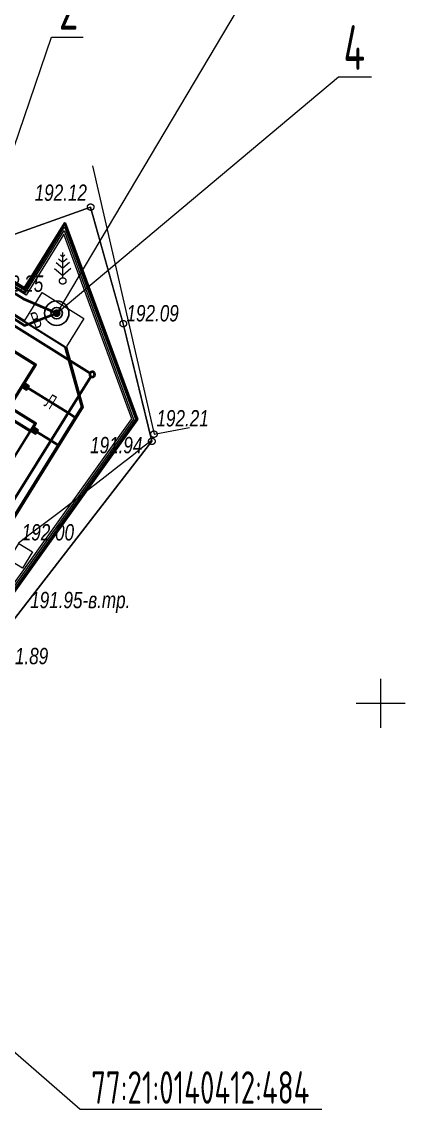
# Model space of a CAD drawing. Header units: millimetres. Extents: x -38151500 to -27467627, y -20617104 to -20349562.
# Drawn here: x -33886976 to -33863476, y -20528850 to -20462126 of the extents above; entities that cross this region are included whole.
import ezdxf
from ezdxf.xclip import XClip

# ---------------------------------------------------------------- set-up
doc = ezdxf.new("R2010")
doc.units = ezdxf.units.MM
doc.header["$MEASUREMENT"] = 0
doc.header["$XCLIPFRAME"] = 0
doc.linetypes.add('Wipeout_Contour', pattern=[1000, 0, -1000])
for name, color, linetype in [('!!! ПОДОСНОВА', 7, 'Continuous'), ('ГП_Сети канализации К2 ливневка', 7, 'Continuous'), ('Дренаж', 7, 'Continuous'), ('Ливневка трубы', 7, 'Continuous'), ('Новый_ГП_Сети канализации К2 ливневка', 7, 'Continuous')]:
    doc.layers.add(name, color=color, linetype=linetype)
for name, color, linetype, lineweight in [('ГП_лоток_Ном._пера__5', 5, 'Continuous', 30), ('ГП_Сети канализации К2 ливневка_Ном._пера__140', 140, 'Continuous', 40), ('ГП_Сети канализации К2 ливневка_Ном._пера__180', 5, 'Continuous', 13), ('ГП_Сети канализации К2 ливневка_Ном._пера__4', 5, 'Continuous', 40), ('ГП_Сети_текст_Ном._пера__7', 7, 'Continuous', 25), ('Ливневка трубы_Ном._пера__4', 5, 'Continuous', 40), ('Новый_0-Тонкая_Ном._пера__7', 7, 'Continuous', 25), ('Новый_Defpoints_Ном._пера__16', 16, 'Continuous', 20), ('Новый_ГП_Граница участка_Ном._пера__1', 1, 'Continuous', 40), ('Новый_ГП_Здание сооружение_Ном._пера__22', 22, 'Continuous', 50), ('Новый_ГП_Ограждение_Ном._пера__152', 152, 'Continuous', 18), ('Новый_ГП_Сети канализации К2 ливневка_Ном._пера__7', 7, 'Continuous', 25), ('Новый_ГП_Сети_заземление_Ном._пера__7', 7, 'Continuous', 25), ('Новый_ГП_Сети_координаты_Ном._пера__250', 7, 'Continuous', 20), ('Новый_ГП_Сети_текст_Ном._пера__7', 7, 'Continuous', 25), ('Новый_ГП_Сети_электроснабжение_Ном._пера__1', 1, 'Continuous', 40), ('Новый_ГП_Текст_Ном._пера__250', 7, 'Continuous', 20), ('Чертеж_1_Новофедоровское_снт 28_07$0$tp_отметки_новые_Ном._пера__253', 252, 'Continuous', 18), ('Чертеж_1_Новый_ГП_Топография_Ном._пера__253', 252, 'Continuous', 18), ('Чертеж_1_Новый_Новофедоровское_снт 28_07$0$SETKA_Ном._пера__7', 7, 'Continuous', 18), ('Чертеж_1_Новый_Новофедоровское_снт 28_07$0$tp_Здания_Ном._пера__253', 252, 'Continuous', 18), ('Чертеж_1_Новый_Новофедоровское_снт 28_07$0$tp_Ограждения ДЕР_Ном._пера__253', 252, 'Continuous', 18), ('Чертеж_1_Новый_Новофедоровское_снт 28_07$0$tp_Ограждения мет_Ном._пера__253', 252, 'Continuous', 18), ('Чертеж_1_Новый_Новофедоровское_снт 28_07$0$tp_отметки_новые_Ном._пера__7', 7, 'Continuous', 18), ('Чертеж_1_Новый_Новофедоровское_снт 28_07$0$tp_растительность_Ном._пера__7', 7, 'Continuous', 18), ('Чертеж_1_Новый_Новофедоровское_снт 28_07$0$tp_рельеф_Ном._пера__253', 252, 'Continuous', 18)]:
    doc.layers.add(name, color=color, linetype=linetype, lineweight=lineweight)
for name, color, linetype, lineweight, true_color in [('Дренаж_Ном._пера__20', 7, 'Continuous', 40, 0xe15500), ('Новый_ГП_Сети_ В_ водоснабжение_Ном._пера__120', 7, 'Continuous', 40, 0x0eb300), ('Новый_ГП_Тротуар_Дорожки_Ном._пера__24', 7, 'Continuous', 20, 0x4f1400)]:
    doc.layers.add(name, color=color, linetype=linetype, lineweight=lineweight, true_color=true_color)
doc.styles.add('РЎР“Р•РќР•Р\xa0РР\xa0_РЎРўРР›Р¬_1', font='arial.ttf', dxfattribs={"width": 0.75})
doc.styles.add('РЎР“Р•РќР•Р\xa0РР\xa0_РЎРўРР›Р¬_6', font='', dxfattribs={"width": 0.8})
doc.styles.get('РЎР“Р•РќР•Р\xa0РР\xa0_РЎРўРР›Р¬_6').set_extended_font_data('GOST_type_A')

# ---------------------------------------------------------------- blocks, each defined once
blk = doc.blocks.new('Чертеж_4_1', base_point=(4185024, 0))
at = {"layer": 'Чертеж_1_Новый_ГП_Топография_Ном._пера__253', "color": 252, "lineweight": 18, "flags": 128}
for points in [[(-33937176, -20517064), (-33937136, -20517000), (-33926649, -20499900), (-33900479, -20516708), (-33888918, -20500671), (-33879002, -20487867), (-33880756, -20480650), (-33882761, -20473503), (-33888254, -20475465), (-33891109, -20474628), (-33905380, -20465849), (-33895431, -20449640), (-33903040, -20444942), (-33944071, -20512686)], [(-33906206, -20466500), (-33886806, -20478480), (-33884336, -20474480), (-33879896, -20486530), (-33889626, -20500140), (-33888766, -20500700), (-33900126, -20516190), (-33900456, -20516730), (-33900726, -20516560), (-33925206, -20500980), (-33914526, -20483870), (-33916236, -20482750)]]:
    blk.add_lwpolyline(points, close=True, dxfattribs=at)
at = {"layer": 'Чертеж_1_Новый_Новофедоровское_снт 28_07$0$SETKA_Ном._пера__7', "color": 7, "lineweight": 18, "flags": 128}
for points in [[(-33864976, -20505441), (-33864976, -20502441)], [(-33866476, -20503941), (-33863476, -20503941)]]:
    blk.add_lwpolyline(points, dxfattribs=at)
at = {"layer": 'Чертеж_1_Новый_Новофедоровское_снт 28_07$0$tp_Здания_Ном._пера__253', "color": 252, "lineweight": 18, "flags": 128}
blk.add_lwpolyline([(-33886925, -20495656), (-33887768, -20495146), (-33887155, -20494132), (-33886312, -20494642)], close=True, dxfattribs=at)
at = {"layer": 'Чертеж_1_Новый_Новофедоровское_снт 28_07$0$tp_Ограждения ДЕР_Ном._пера__253', "color": 252, "lineweight": 18, "flags": 128}
blk.add_lwpolyline([(-33888254, -20475465), (-33882761, -20473503), (-33880755, -20480652), (-33879002, -20487867), (-33888918, -20500671), (-33898676, -20513890), (-33898923, -20514232)], dxfattribs=at)
at = {"layer": 'Чертеж_1_Новый_Новофедоровское_снт 28_07$0$tp_Ограждения мет_Ном._пера__253', "color": 252, "lineweight": 18, "flags": 128}
blk.add_lwpolyline([(-33882649, -20470964), (-33878872, -20487427), (-33876701, -20487025)], dxfattribs=at)
at = {"layer": 'Чертеж_1_Новый_Новофедоровское_снт 28_07$0$tp_отметки_новые_Ном._пера__7', "color": 7, "lineweight": 18}
for centre in [(-33882756, -20473500), (-33884466, -20478030), (-33880756, -20480650), (-33879006, -20487870), (-33878876, -20487430)]:
    blk.add_circle(centre, 200, dxfattribs=at)
at = {"layer": 'Чертеж_1_Новый_Новофедоровское_снт 28_07$0$tp_растительность_Ном._пера__7', "color": 7, "lineweight": 18}
for p, q in [((-33884466, -20477830), (-33884466, -20476280)), ((-33884878, -20476895), (-33884466, -20477241)), ((-33884732, -20476665), (-33884466, -20476887)), ((-33884602, -20476429), (-33884466, -20476542)), ((-33884331, -20476429), (-33884466, -20476542)), ((-33884201, -20476665), (-33884466, -20476887)), ((-33884054, -20476895), (-33884466, -20477241)), ((-33884966, -20477265), (-33884466, -20477685)), ((-33883966, -20477265), (-33884466, -20477685))]:
    blk.add_line(p, q, dxfattribs=at)
blk.add_circle((-33884466, -20478030), 200, dxfattribs=at)
at = {"layer": 'Чертеж_1_Новый_Новофедоровское_снт 28_07$0$tp_рельеф_Ном._пера__253', "color": 252, "lineweight": 18, "flags": 128}
blk.add_lwpolyline([(-33887176, -20494090), (-33886371, -20493492), (-33885505, -20492837), (-33884599, -20492145), (-33883675, -20491432), (-33882755, -20490718), (-33881861, -20490021), (-33881014, -20489359), (-33880237, -20488752), (-33879550, -20488217), (-33878977, -20487772)], dxfattribs=at)
at = {"layer": 'Чертеж_1_Новофедоровское_снт 28_07$0$tp_отметки_новые_Ном._пера__253', "color": 252, "lineweight": 18, "char_height": 1000, "attachment_point": 7, "style": 'РЎР“Р•РќР•Р\xa0РР\xa0_РЎРўРР›Р¬_1'}
for s, insert in [('\\A1;{\\pql;\\fArial|b0|i1|c204|p0;\\W0.750000;192.12}', (-33886186, -20473127)), ('\\A1;{\\pql;\\fArial|b0|i1|c204|p0;\\W0.750000;192.25}', (-33888863, -20478708)), ('\\A1;{\\pql;\\fArial|b0|i1|c204|p0;\\W0.750000;192.09}', (-33880557, -20480525)), ('\\A1;{\\pql;\\fArial|b0|i1|c204|p0;\\W0.750000;192.21}', (-33878720, -20486969)), ('\\A1;{\\pql;\\fArial|b0|i1|c204|p0;\\W0.750000;191.94}', (-33882788, -20488616)), ('\\A1;{\\pql;\\fArial|b0|i1|c204|p0;\\W0.750000;192.00}', (-33886977, -20493965)), ('\\A1;{\\pql;\\fArial|b0|i1|c204|p0;\\W0.750000;191.95-в.тр.}', (-33886460, -20498407)), ('\\A1;{\\pql;\\fArial|b0|i1|c204|p0;\\W0.750000;191.89}', (-33888560, -20501559))]:
    blk.add_mtext(s, dxfattribs=dict(at, insert=insert))
blk = doc.blocks.new('Стена_4_5', base_point=(-33886747, -20484507))
at = {"layer": 'Ливневка трубы_Ном._пера__4', "color": 5, "lineweight": 40, "flags": 128}
for points in [[(-33886747, -20484507), (-33884135, -20486125)], [(-33884135, -20486125), (-33886747, -20484507)], [(-33884135, -20486126), (-33883695, -20486398)], [(-33883695, -20486398), (-33884135, -20486126)]]:
    blk.add_lwpolyline(points, dxfattribs=at)
blk = doc.blocks.new('Стена_5_5', base_point=(-33886196, -20487209))
at = {"layer": 'Ливневка трубы_Ном._пера__4', "color": 5, "lineweight": 40, "flags": 128}
for points in [[(-33886196, -20487209), (-33885199, -20487827)], [(-33885199, -20487827), (-33886196, -20487209)], [(-33885198, -20487828), (-33884752, -20488104)], [(-33884752, -20488104), (-33885198, -20487828)]]:
    blk.add_lwpolyline(points, dxfattribs=at)
blk = doc.blocks.new('Стена_15_5', base_point=(-33892858, -20500086))
at = {"layer": 'Дренаж_Ном._пера__20', "linetype": 'Continuous', "lineweight": 40, "true_color": 0xe15500}
for points in [[(-33882658, -20483761), (-33892858, -20500085), (-33892857, -20500085), (-33882657, -20483761)], [(-33882658, -20483760), (-33882658, -20483761), (-33882657, -20483761)]]:
    blk.add_hatch(color=32, dxfattribs=at).paths.add_polyline_path(points)
at = {"layer": 'Дренаж_Ном._пера__20', "color": 32, "lineweight": 40, "true_color": 0xe15500, "flags": 128}
for points in [[(-33882658, -20483761), (-33892858, -20500085)], [(-33892857, -20500085), (-33882657, -20483761)], [(-33882657, -20483761), (-33882658, -20483760)]]:
    blk.add_lwpolyline(points, dxfattribs=at)
blk = doc.blocks.new('Стена_16_5', base_point=(-33882657, -20483761))
at = {"layer": 'Дренаж_Ном._пера__20', "linetype": 'Continuous', "lineweight": 40, "true_color": 0xe15500}
blk.add_hatch(color=32, dxfattribs=at).paths.add_polyline_path([(-33902923, -20471098), (-33902923, -20471098), (-33882658, -20483761), (-33882658, -20483760)])
at = {"layer": 'Дренаж_Ном._пера__20', "color": 32, "lineweight": 40, "true_color": 0xe15500, "flags": 128}
for points in [[(-33882658, -20483760), (-33902923, -20471098)], [(-33902923, -20471098), (-33882658, -20483761)]]:
    blk.add_lwpolyline(points, dxfattribs=at)
blk = doc.blocks.new('Колонна_3_5', base_point=(-33882657, -20483761))
at = {"color": 254, "linetype": 'Wipeout_Contour', "lineweight": 0, "ltscale": 1108608689.289274}
blk.add_wipeout([(-33882814, -20483761), (-33882814, -20483761), (-33882807, -20483810), (-33882784, -20483854), (-33882750, -20483888), (-33882706, -20483911), (-33882657, -20483919), (-33882657, -20483919), (-33882657, -20483919), (-33882608, -20483911), (-33882564, -20483888), (-33882530, -20483854), (-33882507, -20483810), (-33882499, -20483761), (-33882499, -20483761), (-33882499, -20483761), (-33882507, -20483712), (-33882530, -20483668), (-33882564, -20483634), (-33882608, -20483611), (-33882657, -20483604), (-33882657, -20483604), (-33882657, -20483604), (-33882706, -20483611), (-33882750, -20483634), (-33882784, -20483668), (-33882807, -20483712)], dxfattribs=at).dxf.layer = 'Дренаж'
at = {"layer": 'Дренаж_Ном._пера__20', "color": 32, "lineweight": 40, "true_color": 0xe15500, "flags": 128}
blk.add_lwpolyline([(-33882814, -20483761, 0.414214), (-33882657, -20483919, 0.414214), (-33882499, -20483761, 0.414214), (-33882657, -20483604, 0.414214)], format="xyb", close=True, dxfattribs=at)
blk = doc.blocks.new('Колонна_13_5', base_point=(-33886196, -20487209))
at = {"layer": 'ГП_Сети канализации К2 ливневка_Ном._пера__140', "linetype": 'Continuous', "lineweight": 40}
blk.add_hatch(color=140, dxfattribs=at).paths.add_polyline_path([(-33885968, -20487174), (-33886265, -20486989), (-33886424, -20487244), (-33886127, -20487429)])
at = {"layer": 'ГП_Сети канализации К2 ливневка_Ном._пера__180', "color": 5, "lineweight": 13}
for p, q in [((-33886265, -20486989), (-33886127, -20487429)), ((-33885968, -20487174), (-33886424, -20487244))]:
    blk.add_line(p, q, dxfattribs=at)
at = {"layer": 'ГП_Сети канализации К2 ливневка_Ном._пера__180', "color": 5, "lineweight": 13, "flags": 128}
blk.add_lwpolyline([(-33885968, -20487174), (-33886265, -20486989), (-33886424, -20487244), (-33886127, -20487429)], close=True, dxfattribs=at)
blk = doc.blocks.new('Колонна_14_5', base_point=(-33886747, -20484507))
at = {"layer": 'ГП_Сети канализации К2 ливневка_Ном._пера__140', "linetype": 'Continuous', "lineweight": 40}
blk.add_hatch(color=140, dxfattribs=at).paths.add_polyline_path([(-33886519, -20484472), (-33886816, -20484287), (-33886975, -20484541), (-33886678, -20484726)])
at = {"layer": 'ГП_Сети канализации К2 ливневка_Ном._пера__180', "color": 5, "lineweight": 13}
for p, q in [((-33886816, -20484287), (-33886678, -20484726)), ((-33886519, -20484472), (-33886975, -20484541))]:
    blk.add_line(p, q, dxfattribs=at)
at = {"layer": 'ГП_Сети канализации К2 ливневка_Ном._пера__180', "color": 5, "lineweight": 13, "flags": 128}
blk.add_lwpolyline([(-33886519, -20484472), (-33886816, -20484287), (-33886975, -20484541), (-33886678, -20484726)], close=True, dxfattribs=at)

msp = doc.modelspace()

# ---------------------------------------------------------------- hatches: boundary and pattern name
at = {"layer": 'Новый_ГП_Сети_координаты_Ном._пера__250', "linetype": 'Continuous', "lineweight": 20}
msp.add_hatch(color=7, dxfattribs=at).paths.add_polyline_path([(-33884594.85, -20480007.4, 1), (-33885074.85, -20480007.4, 1)])

# ---------------------------------------------------------------- linework, layer by layer
at = {"layer": 'Новый_0-Тонкая_Ном._пера__7', "color": 7, "lineweight": 25}
for radius in [750, 350]:
    msp.add_circle((-33884834.85, -20480007.4), radius, dxfattribs=at)
at = {"layer": 'Новый_Defpoints_Ном._пера__16', "color": 16, "lineweight": 20}
msp.add_lwpolyline([(-33893285.53, -20498226.87), (-33893327.88, -20498200.09), (-33894281.67, -20499726.47), (-33898199.74, -20497278.35), (-33897537.07, -20496218.51), (-33900827.9, -20494162.42), (-33901596.49, -20495392.47), (-33907651.34, -20491608.97), (-33906882.95, -20490378.81), (-33911503.62, -20487470.61), (-33910479.94, -20485831.75), (-33910522.2, -20485805.01), (-33902493.58, -20472957.63), (-33886126.74, -20483184.77), (-33887742.56, -20485770.62), (-33886133.05, -20486777.3)], close=True, dxfattribs=at)
at = {"layer": 'Новый_ГП_Сети_координаты_Ном._пера__250', "color": 7, "lineweight": 20}
msp.add_line((-33872919.97, -20459938.54), (-33884834.85, -20480007.4), dxfattribs=at)
at = {"layer": 'Новый_ГП_Текст_Ном._пера__250', "color": 7, "lineweight": 20}
for p, q in [((-33885160.38, -20463078.08), (-33884860.38, -20463078.08)), ((-33884860.38, -20463078.08), (-33883206.18, -20463078.08)), ((-33884834.85, -20480007.4), (-33867569.46, -20465513.28)), ((-33867569.46, -20465513.28), (-33867269.46, -20465513.28)), ((-33867269.46, -20465513.28), (-33865549.26, -20465513.28)), ((-33899379.57, -20514926.64), (-33883390.61, -20528850.39)), ((-33883390.61, -20528850.39), (-33883090.61, -20528850.39)), ((-33883090.61, -20528850.39), (-33868590.47, -20528850.39))]:
    msp.add_line(p, q, dxfattribs=at)
at = {"layer": 'Новый_ГП_Тротуар_Дорожки_Ном._пера__24', "color": 28, "lineweight": 20, "true_color": 0x4f1400}
for points in [[(-33895057.9, -20475276.08), (-33886781.03, -20480449.96), (-33885717.05, -20478747.18), (-33883170.63, -20480338.31), (-33884234.6, -20482041.09), (-33883211.69, -20485769.49), (-33893378.97, -20502177.9)], [(-33889207.73, -20491754.25), (-33886424.45, -20487243.77), (-33886265.48, -20486989.29), (-33886133.05, -20486777.3), (-33887742.99, -20485771.31), (-33886974.66, -20484541.73), (-33886974.63, -20484541.75), (-33886815.69, -20484287.32), (-33886126.74, -20483184.77), (-33890154.98, -20480668.02)]]:
    msp.add_lwpolyline(points, dxfattribs=at)

# ---------------------------------------------------------------- block references
at = {"layer": '!!! ПОДОСНОВА', "color": 252, "lineweight": 40}
ref = msp.add_blockref('Чертеж_4_1', (4185024.09, 0), dxfattribs=at)
XClip(ref).set_block_clipping_path([(-33971749.8431524113, -20418838.4532491304), (-33971749.8431524113, -20510095.8116091713), (-33949169.2735030428, -20510095.8116091713), (-33943776.1358186975, -20521215.6831232607), (-33858410.272188969, -20521215.6831232607), (-33858410.272188969, -20418721.7424019799)])

# ---------------------------------------------------------------- texts
at = {"layer": 'ГП_Сети_текст_Ном._пера__7', "color": 7, "lineweight": 25, "insert": (-33884970.41, -20485046.36), "char_height": 900, "attachment_point": 2, "rotation": 328.307665, "style": 'РЎР“Р•РќР•Р\xa0РР\xa0_РЎРўРР›Р¬_6'}
msp.add_mtext('\\A1;{\\pqc;\\fGOST_type_A|b0|i0|c0|p0;\\W0.800000;Л}', dxfattribs=at)
at = {"layer": 'Новый_ГП_Текст_Ном._пера__250', "color": 7, "lineweight": 20, "attachment_point": 2, "style": 'РЎР“Р•РќР•Р\xa0РР\xa0_РЎРўРР›Р¬_6'}
for s, insert, char_height in [('\\A1;{\\pqc;\\fGOST_type_A|b0|i0|c0|p0;\\W0.800000;2}', (-33884101.33, -20459869.52), 2750), ('\\A1;{\\pqc;\\fGOST_type_A|b0|i0|c0|p0;\\W0.800000;4}', (-33866598.03, -20462334.71), 2750), ('\\A1;{\\pqc;\\fGOST_type_A|b0|i0|c0|p0;\\W0.800000;77:21:0140412:484}', (-33876033.46, -20526516.89), 2000)]:
    msp.add_mtext(s, dxfattribs=dict(at, insert=insert, char_height=char_height))

# ---------------------------------------------------------------- next in the draw order: wipeouts: each hides what was drawn before it
at = {"color": 254, "linetype": 'Wipeout_Contour', "lineweight": 0, "ltscale": 435692140.1058697}
msp.add_wipeout([(-33902494.07, -20472957.33), (-33906177.01, -20478851.26), (-33906193.96, -20478840.67), (-33910522.35, -20485805.26), (-33905892.97, -20488698.01), (-33906634.86, -20489885.28), (-33900494.03, -20493722.51), (-33893312.11, -20498269.21), (-33886179.41, -20486760.15), (-33887748.3, -20485779.8), (-33886126.74, -20483184.77)], dxfattribs=at).dxf.layer = 'Новый_ГП_Сети канализации К2 ливневка'

# ---------------------------------------------------------------- next in the draw order: hatches: boundary and pattern name
at = {"layer": 'ГП_Сети канализации К2 ливневка_Ном._пера__4', "linetype": 'Continuous', "lineweight": 0, "true_color": 0x5fbfff}
for points in [[(-33886975.46, -20484541.12), (-33886816.46, -20484286.73), (-33886518.85, -20484472.75), (-33886677.84, -20484727.13)], [(-33886424.43, -20487243.61), (-33886265.43, -20486989.22), (-33885967.82, -20487175.23), (-33886126.81, -20487429.62)]]:
    msp.add_hatch(color=151, dxfattribs=at).paths.add_polyline_path(points)

# ---------------------------------------------------------------- next in the draw order: linework, layer by layer
at = {"layer": 'ГП_лоток_Ном._пера__5', "color": 5, "lineweight": 30}
msp.add_lwpolyline([(-33887738.4, -20492923.11), (-33883300.17, -20485760.51), (-33884307.21, -20482089.98), (-33895032.47, -20475386.25), (-33895446.6, -20476049.02), (-33901987.95, -20471982.04)], dxfattribs=at)
at = {"layer": 'ГП_Сети канализации К2 ливневка_Ном._пера__180', "color": 5, "lineweight": 13, "flags": 128}
for points in [[(-33886975.46, -20484541.12), (-33886816.46, -20484286.73), (-33886518.85, -20484472.75), (-33886677.84, -20484727.13)], [(-33886424.43, -20487243.61), (-33886265.43, -20486989.22), (-33885967.82, -20487175.23), (-33886126.81, -20487429.62)]]:
    msp.add_lwpolyline(points, close=True, dxfattribs=at)
at = {"layer": 'ГП_Сети канализации К2 ливневка_Ном._пера__180', "color": 5, "lineweight": 13}
for points in [[(-33886816.46, -20484286.73), (-33886677.75, -20484727.11), (-33886975.46, -20484541.12), (-33886518.8, -20484472.68), (-33886816.46, -20484286.73), (-33886518.8, -20484472.68), (-33886677.75, -20484727.11), (-33886975.46, -20484541.12)], [(-33886265.43, -20486989.22), (-33886126.71, -20487429.6), (-33886424.43, -20487243.61), (-33885967.77, -20487175.16), (-33886265.43, -20486989.22), (-33885967.77, -20487175.16), (-33886126.71, -20487429.6), (-33886424.43, -20487243.61)]]:
    msp.add_lwpolyline(points, close=True, dxfattribs=at)
at = {"layer": 'Новый_ГП_Здание сооружение_Ном._пера__22', "color": 22, "lineweight": 50}
msp.add_lwpolyline([(-33888034.44, -20486237.73), (-33886422.64, -20487244.9), (-33886133.05, -20486777.3), (-33887742.99, -20485771.31), (-33886126.74, -20483184.77), (-33896472.93, -20476719.76)], dxfattribs=at)
at = {"layer": 'Новый_ГП_Сети канализации К2 ливневка_Ном._пера__7', "color": 7, "lineweight": 25, "flags": 128}
msp.add_lwpolyline([(-33902494.07, -20472957.33), (-33906177.01, -20478851.26), (-33906193.96, -20478840.67), (-33910522.35, -20485805.26), (-33905892.97, -20488698.01), (-33906634.86, -20489885.28), (-33900494.03, -20493722.51), (-33893312.11, -20498269.21), (-33886179.41, -20486760.15), (-33887748.3, -20485779.8), (-33886126.74, -20483184.77)], close=True, dxfattribs=at)
at = {"layer": 'Новый_ГП_Сети_ В_ водоснабжение_Ном._пера__120', "color": 92, "lineweight": 40, "true_color": 0x0eb300}
msp.add_lwpolyline([(-33890096.62, -20481234.75), (-33888962.93, -20479420.47), (-33886817.05, -20480761.36), (-33884852.65, -20480000.56)], dxfattribs=at)
at = {"layer": 'Новый_ГП_Сети_электроснабжение_Ном._пера__1', "color": 1, "lineweight": 40}
msp.add_lwpolyline([(-33895671.14, -20477515.55), (-33893937.39, -20474740.98), (-33886874.45, -20479118.57), (-33884834.85, -20480007.4)], dxfattribs=at)
at = {"layer": 'Новый_ГП_Текст_Ном._пера__250', "color": 7, "lineweight": 20}
msp.add_line((-33890749.54, -20479491.39), (-33885160.38, -20463078.08), dxfattribs=at)

# ---------------------------------------------------------------- next in the draw order: block references
at = {"layer": 'ГП_Сети канализации К2 ливневка', "color": 32, "lineweight": 40, "true_color": 0xe15500}
for name, p in [('Колонна_14_5', (-33886747.33, -20484506.61)), ('Колонна_13_5', (-33886196.3, -20487209.1))]:
    msp.add_blockref(name, p, dxfattribs=at)
at = {"layer": 'Дренаж', "color": 32, "lineweight": 40, "true_color": 0xe15500}
for name, p in [('Стена_16_5', (-33882657, -20483761.02)), ('Стена_15_5', (-33892857.94, -20500085.94))]:
    msp.add_blockref(name, p, dxfattribs=at)
at = {"layer": 'Ливневка трубы', "color": 5, "lineweight": 40}
for name, p in [('Стена_4_5', (-33886747.1, -20484506.92)), ('Стена_5_5', (-33886196.07, -20487209.41))]:
    msp.add_blockref(name, p, dxfattribs=at)

# ---------------------------------------------------------------- next in the draw order: texts
at = {"layer": 'Новый_ГП_Сети_текст_Ном._пера__7', "color": 7, "lineweight": 25, "insert": (-33886525.45, -20480044.69), "char_height": 1000, "attachment_point": 1, "rotation": 21.1710505, "style": 'РЎР“Р•РќР•Р\xa0РР\xa0_РЎРўРР›Р¬_6'}
msp.add_mtext('\\A1;{\\pql;\\fGOST_type_A|b0|i0|c0|p0;\\W0.800000;В}', dxfattribs=at)

# ---------------------------------------------------------------- next in the draw order: block references
at = {"layer": 'Дренаж', "color": 32, "lineweight": 40, "true_color": 0xe15500}
msp.add_blockref('Колонна_3_5', (-33882657, -20483761.02), dxfattribs=at)

# ---------------------------------------------------------------- next in the draw order: linework, layer by layer
at = {"layer": 'Новый_ГП_Граница участка_Ном._пера__1', "color": 1, "lineweight": 40}
msp.add_lwpolyline([(-33906205.91, -20466500), (-33886805.91, -20478480), (-33884335.91, -20474480), (-33879895.91, -20486530), (-33889625.91, -20500140), (-33888765.91, -20500700), (-33900125.91, -20516190), (-33900455.91, -20516730), (-33900725.91, -20516560), (-33925205.91, -20500980), (-33914525.91, -20483870), (-33916235.91, -20482750)], close=True, dxfattribs=at)
at = {"layer": 'Новый_ГП_Ограждение_Ном._пера__152', "color": 152, "lineweight": 18}
msp.add_lwpolyline([(-33924003.56, -20499620.31), (-33924793.95, -20500886.58), (-33900553.39, -20516314.19), (-33900375.31, -20516022.78), (-33889195.39, -20500778.34), (-33890052.19, -20500220.42), (-33880232.32, -20486484.71), (-33884404.38, -20475161.87), (-33886708.28, -20478892.88), (-33906108.23, -20466912.91), (-33908442.42, -20470694.63), (-33908611.63, -20470587.99), (-33906173.35, -20466637.64), (-33886773.37, -20478617.63), (-33884358.74, -20474707.29), (-33880008.05, -20486514.9), (-33889768, -20500166.81), (-33888909.07, -20500726.11), (-33900209.04, -20516134.26), (-33900488.95, -20516592.28), (-33925068.59, -20500948.86), (-33924173.16, -20499514.33), (-33924003.69, -20499620.23)], dxfattribs=at)
msp.add_lwpolyline([(-33906140.79, -20466775.27), (-33886740.82, -20478755.25), (-33884381.56, -20474934.58), (-33880120.18, -20486499.81), (-33889910.1, -20500193.61), (-33889052.23, -20500752.22), (-33900292.17, -20516078.52), (-33900521.17, -20516453.24), (-33924931.27, -20500917.72), (-33914252.64, -20483809.91), (-33915963.46, -20482689.37)], close=True, dxfattribs=at)
at = {"layer": 'Новый_ГП_Сети_заземление_Ном._пера__7', "color": 7, "lineweight": 25}
msp.add_lwpolyline([(-33886805.91, -20478480), (-33884335.91, -20474480), (-33879912.08, -20486523.83)], dxfattribs=at)

doc.saveas('drawing.dxf')
